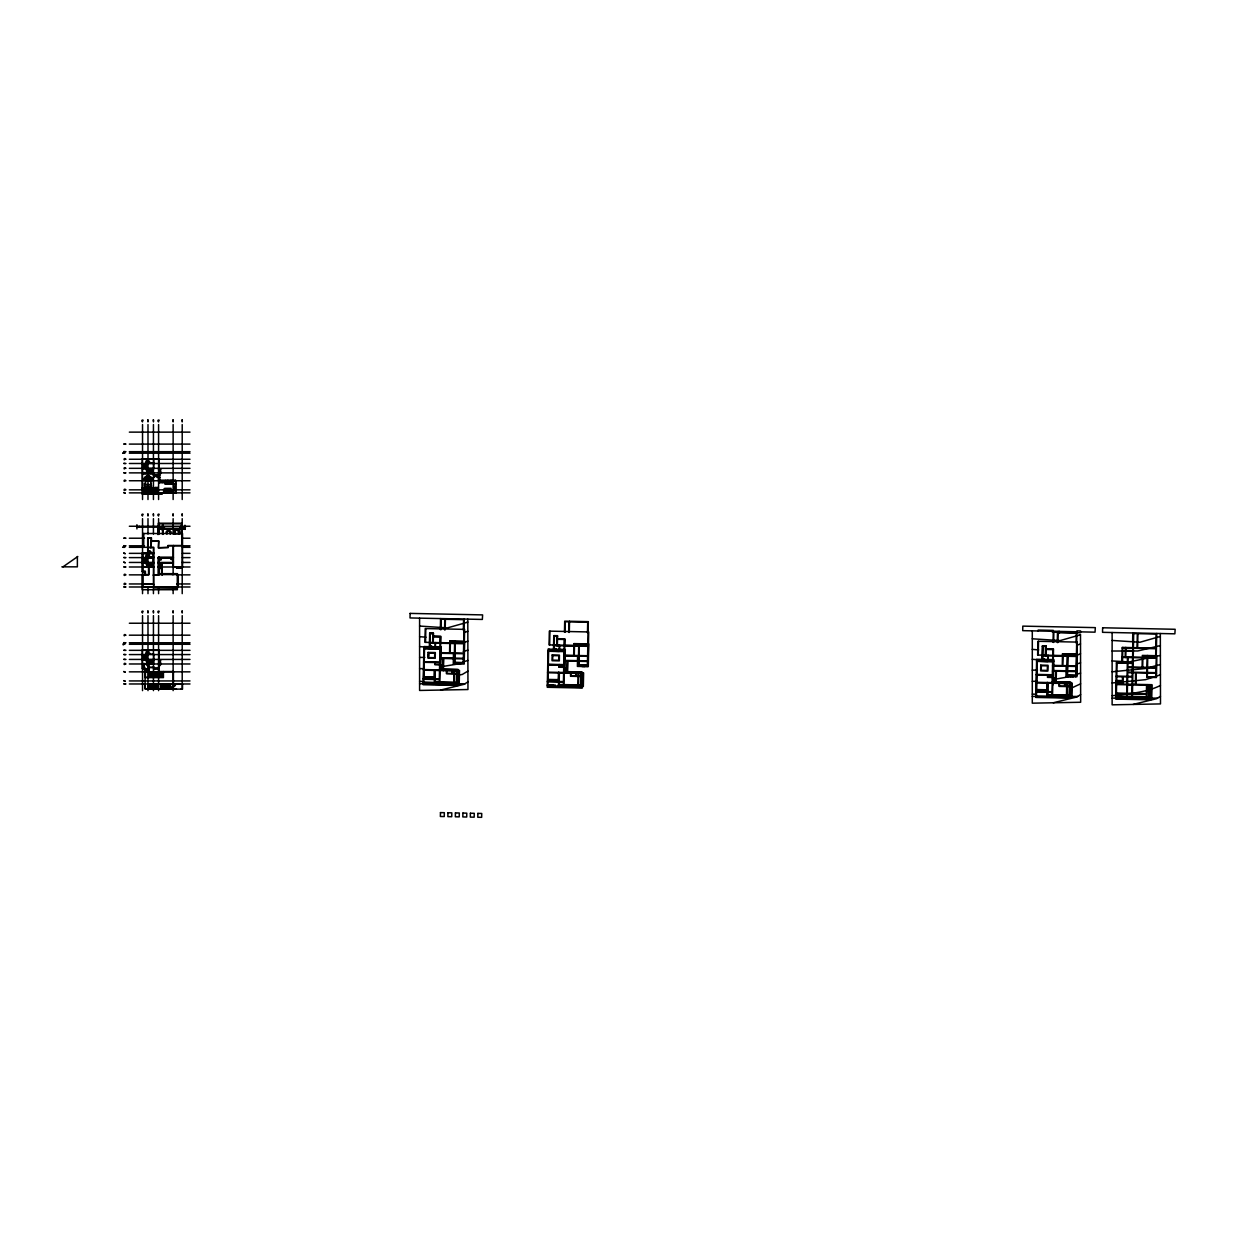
<?xml version="1.0" encoding="UTF-8"?>
<svg xmlns="http://www.w3.org/2000/svg" width="1237" height="1237" viewBox="0 0 1237 1237"><rect width="100%" height="100%" fill="white"/><g stroke="black" fill="none" stroke-linecap="round" stroke-linejoin="round"><path stroke-width="1.5" d="M146.77 493.022L146.77 491.197L149.198 491.197L149.198 493.022M158.893 480.745L158.893 482.569L165.248 482.569L165.248 483.775L175.855 483.775M165.248 480.745L165.248 484.084L175.855 484.084M423.564 678.974L423.92 662.011L434.821 662.243L434.775 664.656L439.924 664.764M423.935 661.702L424.214 648.389L435.099 648.915M423.781 683.211L424.523 648.08M424.817 648.095L424.848 646.58M425.543 642.359L425.822 628.566M429.347 648.791L429.672 633.05L433.46 633.128L433.259 643.116M429.656 648.188L429.703 646.379L431.512 646.41L431.481 648.234M429.78 642.436L429.966 633.359L433.151 633.421L432.965 642.513M429.95 648.807L430.275 633.05M432.641 643.101L432.857 633.112M434.172 679.5L434.373 669.805M434.388 683.442L434.512 677.381L423.904 677.165M434.666 669.805L434.512 677.072L423.611 676.855M435.115 648.312L435.223 642.853L429.78 642.745L429.703 646.07L431.821 646.116M434.775 679.5L434.976 669.82M435.13 661.934L435.084 664.362L440.233 664.47M435.439 647.106L435.532 642.56M434.991 683.458L435.269 670.423M435.872 648.327L435.903 646.812M439.97 647.956L440.202 636.9L433.383 636.761M440.357 629.587L440.573 618.577M440.588 647.028L440.82 636.313L432.795 636.143M440.96 629.757L441.176 619.196L444.794 619.273L444.578 629.834M440.712 670.547L441.207 646.92L423.935 646.564L423.147 684.726L458.278 685.453L458.587 670.299M441.408 668.583L441.47 665.259M439.846 668.707L441.655 668.598L441.733 665.259L439.908 665.228M442.846 669.975L443.078 658.471L439.753 658.409M443.14 670.593L443.387 658.177L454.304 658.393M443.434 670.593L443.696 658.486L463.983 658.904M445.181 629.849L445.413 618.67M449.557 652.842L449.758 643.456L429.471 643.039M449.773 642.853L449.804 641.044L464.648 641.338L464.184 664.053L453.268 663.836L453.484 653.538M450.144 641.044L450.067 643.163L440.372 642.962L440.511 636.607L433.398 636.452M450.175 652.858L450.361 643.472L463.689 643.75L463.488 653.136L439.877 652.641M453.793 682.329L454.041 670.825M454.659 641.137L454.195 662.939L463.89 663.14L464.602 629.37L425.219 628.566L424.94 642.343L450.082 642.838M454.953 641.446L454.505 662.645L463.597 662.831L464.03 641.632L449.804 641.369M454.659 670.222L454.35 684.757L457.69 684.834L458.015 669.387L440.14 669.016M455.231 641.153L454.814 662.352L463.303 662.522L463.488 653.739L439.862 653.26M457.891 663.62L460.906 663.681M458.649 682.422L458.881 670.918M459.499 670.33L459.221 683.953L423.178 683.211M463.365 630.221L463.581 619.66L445.397 619.289M463.736 641.323L464.2 619.072M548.037 664.284L548.316 650.956L559.217 651.482M548.068 669.897L548.099 668.985M547.898 685.793L548.625 650.662M548.285 681.865L548.037 664.594L558.938 664.81L558.877 667.238L564.026 667.346L564.18 674.923M548.919 650.662L548.965 649.162M549.645 644.925L549.939 631.148M553.449 651.373L553.789 635.617L557.562 635.694L557.5 638.725M553.264 685.143L547.898 685.344M553.774 650.77L553.805 648.946L555.629 648.992L555.583 650.801M553.898 645.018L554.083 635.926L557.253 636.004L557.067 645.08M554.068 651.389L554.392 635.632M556.758 645.683L556.959 635.694M557.361 645.699L557.5 639.034L564.613 639.173L564.489 645.544L574.169 645.745L574.246 643.627M558.274 682.066L558.475 672.387M558.49 686.009L558.614 679.963L548.022 679.731M558.629 679.654L558.784 672.387M559.217 650.878L559.34 645.436L553.882 645.312L553.82 648.652L555.939 648.698M559.078 672.387L558.815 684.803L580.632 685.267L580.88 673.144L576.334 673.052L576.272 676.082L580.818 676.175M559.248 664.516L559.186 666.944L564.041 667.037L564.366 651.296L559.526 651.188M559.557 649.672L559.65 645.142M559.093 686.025L559.371 673.005M564.072 650.523L564.304 639.483L557.5 639.328M564.459 632.169L564.69 621.16L588.317 621.639L587.853 643.905M564.675 651.002L563.979 684.618L580.632 684.958M564.706 649.611L564.922 638.88L556.897 638.709M565.062 632.339L565.278 621.778L568.912 621.84L568.68 632.401M564.814 673.114L565.309 649.487L548.053 649.131L547.264 687.293L582.395 688.019M565.51 671.165L565.572 667.825M565.742 671.103L564.026 671.072L565.773 671.165L565.835 667.841L564.057 667.794M566.948 672.557L567.195 661.053L563.856 660.975M567.242 673.16L567.505 660.744L578.406 660.975M567.551 673.175L567.798 661.053L588.085 661.486M569.298 632.416L569.53 621.252M573.674 655.424L573.86 646.039L553.573 645.621M573.875 645.436L573.922 643.611L588.75 643.92L588.286 666.635L577.385 666.403L577.602 656.105M574.277 655.44L574.478 646.054L587.791 646.332L587.606 655.718L563.979 655.223M577.911 684.896L578.143 673.392M578.761 643.719L578.313 665.521L588.008 665.722L588.704 631.952L549.336 631.133L549.042 644.91L574.184 645.405M579.055 644.029L578.622 665.228L587.699 665.413L588.147 644.214L573.906 643.951M578.761 672.804L578.468 687.339L581.792 687.401L582.117 671.954L564.242 671.583M579.333 643.719L578.931 664.934L587.405 665.104L587.59 656.321L563.964 655.826M580.926 685.576L581.189 672.851M581.931 666.511L585.07 666.573M582.642 672.882L582.38 685.607L582.704 672.882M582.751 685.004L582.998 673.5M583.617 672.897L583.323 686.535L547.295 685.777M587.467 632.803L587.699 622.242L569.515 621.855M587.08 666.604L587.096 665.707M1036.266 691.684L1036.621 674.722L1047.523 674.954L1047.476 677.381L1052.625 677.489L1052.764 685.066M1036.621 674.428L1036.9 661.099L1047.801 661.625M1036.482 695.936L1037.209 660.805M1038.137 630.978L1038.152 630.066L1053.29 630.391L1053.043 642.312M1038.245 655.069L1038.523 641.292M1042.095 659.012L1042.374 645.76L1046.162 645.838L1045.945 655.842M1042.482 655.162L1042.667 646.07L1045.853 646.131L1045.652 655.223M1042.698 659.197L1042.977 645.776M1045.342 655.826L1045.543 645.822M1046.858 692.21L1047.059 682.515M1047.074 696.153L1047.213 690.091L1036.606 689.875M1047.213 689.798L1047.368 682.53M1047.847 659.213L1047.925 655.579L1042.466 655.455L1042.404 658.795L1044.523 658.842M1047.662 682.53L1047.414 694.947L1069.216 695.395L1069.464 683.288L1064.918 683.195L1064.856 686.226L1069.402 686.319M1047.832 674.66L1047.785 677.087L1052.625 677.18L1052.95 661.439L1048.11 661.331M1048.141 659.816L1048.234 655.27M1047.693 696.168L1047.955 683.149M1052.362 631.272L1052.347 632.184L1059.46 632.339M1052.672 660.666L1052.888 649.611L1046.085 649.471M1053.259 661.13L1052.563 694.761L1069.216 695.101M1053.29 659.738L1053.507 649.023L1045.481 648.853M1053.646 642.467L1053.862 631.906L1057.496 631.983L1057.279 642.544M1053.414 683.257L1053.893 659.63L1036.637 659.275L1035.848 697.436L1070.979 698.163M1054.094 681.309L1054.171 677.969M1052.579 681.278L1054.357 681.309L1054.434 677.984L1052.656 677.938M1055.548 682.7L1055.779 671.181L1052.455 671.119M1055.872 681.541L1056.089 670.887L1066.99 671.119M1056.151 682.716L1056.383 671.196L1076.669 671.629M1057.882 642.56L1058.114 631.396M1059.027 631.411L1059.444 633.236L1059.491 631.427M1062.475 655.579L1062.506 653.755L1077.35 654.064L1076.87 676.778L1065.969 676.546L1066.186 666.248M1062.83 653.755L1062.769 655.888L1053.074 655.687L1053.197 649.317L1046.085 649.178M1066.495 695.039L1066.727 683.535M1067.345 653.863L1066.897 675.665L1076.592 675.866L1077.288 642.096L1037.92 641.276L1037.627 655.053L1062.769 655.548M1067.655 654.172L1067.206 675.371L1076.298 675.557L1076.731 654.358L1062.49 654.095M1067.345 682.948L1067.052 697.482L1070.376 697.544L1070.701 682.097L1052.842 681.726M1067.948 653.863L1067.516 675.062L1075.989 675.247L1076.175 666.465L1052.563 665.97M1069.51 695.704L1069.773 682.994M1070.979 683.319L1071.041 695.38M1071.026 695.751L1071.288 683.025M1071.335 695.148L1071.582 683.628M1072.031 676.67L1071.984 675.603M1072.201 683.04L1071.922 696.663L1035.879 695.921M1072.154 676.685L1072.232 675.618M1075.077 631.751L1075.061 632.648L1080.535 632.772L1080.581 630.947L1076.917 630.87L1076.437 654.048M1076.066 642.946L1076.283 632.385L1058.099 631.999M1075.664 676.747L1075.68 675.85M1117.042 662.46L1116.3 698.503L1126.598 698.719L1127.046 676.902M1118.866 684.015L1118.928 681.139L1116.052 681.077M1119.47 684.03L1119.531 681.154L1122.407 681.2L1122.346 684.076M1121.882 663.171L1122.206 647.415L1132.798 647.647L1133.107 632.957M1122.485 663.187L1122.809 647.43M1122.5 676.809L1122.423 680.597L1116.671 680.474M1122.949 684.092L1123.103 676.825M1125.175 657.481L1125.376 647.492M1125.624 650.523L1125.67 648.095M1125.778 657.496L1125.995 647.492M1127.062 676.299L1127.448 657.527M1128.051 657.543L1127.85 666.929L1156.023 667.516L1156.224 658.13L1121.99 657.419M1127.788 684.803L1131.731 684.881M1132.613 641.848L1132.798 632.942M1131.793 696.4L1131.84 693.972M1132.736 650.662L1132.783 648.25L1122.191 648.018M1132.396 696.416L1133.401 648.265L1155.806 648.729L1155.667 655.687M1135.38 684.355L1135.612 672.851L1127.742 672.681L1127.201 698.719L1146.282 699.121L1146.56 685.19M1135.983 684.37L1136.215 672.851L1156.502 673.284M1142.091 667.222L1142.292 657.837M1142.694 667.238L1142.895 657.852M1147.178 655.517L1146.73 677.319L1156.425 677.52L1156.873 655.718L1142.339 655.409L1142.292 657.234L1122.005 656.801M1147.178 684.602L1146.885 699.137L1150.209 699.199L1150.255 697.39M1147.781 655.533L1147.348 676.732L1155.822 676.902L1156.007 668.119L1127.85 667.532L1127.757 672.078L1132.288 672.17M1148.756 696.756L1148.987 685.236M1149.049 696.756L1149.297 685.252M1149.343 697.374L1149.606 684.649M1149.652 697.374L1149.915 684.649M1150.271 696.787L1150.503 685.267M1151.121 684.679L1150.812 699.817L1115.681 699.091L1116.439 662.444L1133.092 662.8M1156.27 655.703L1156.734 633.437M174.479 534.152L174.556 530.302A4.871 4.871 0 0 1 175.639 530.085M174.726 487.347C174.649 489.496 173.489 485.399 174.85 487.239M174.34 488.12L174.34 486.497M146.213 477.436L146.244 476.477M148.316 477.436L148.347 476.477M143.214 666.233C145.394 665.769 142.703 668.166 143.245 665.382M174.123 534.338L174.262 530.889M179.442 531.261L179.458 530.951A4.252 4.252 0 0 0 179.334 530.364L179.009 530.024A8.613 8.613 0 0 0 177.819 529.745L175.716 529.745A8.613 8.613 0 0 0 174.525 530.024L174.185 530.364A4.252 4.252 0 0 0 174.077 530.951L174.092 531.261M151.007 552.29L151.161 552.846A3.015 3.015 0 0 0 152.367 552.846L151.084 552.274M175.206 487.44L174.788 486.481M143.214 666.094L143.647 665.351M168.139 481.904L170.49 482.863A3.015 3.015 0 0 0 170.49 481.657L168.155 481.873L169.005 481.641M147.806 479.276L146.059 479.523M146.275 480.203L150.002 479.399M144.002 479.322L144.837 479.662L144.111 479.245M151.764 479.554L151.424 479.044M149.352 476.338L148.502 476.338A2.01 2.01 0 0 1 149.522 476.183M147.667 670.949L147.435 668.923C149.569 671.536 144.744 672.217 146.554 668.923M166.933 534.183L167.412 531.462A5.613 5.613 0 0 1 169.825 531.462M149.971 479.523L148.455 480.234M161.351 559.851L160.934 557.872L160.068 559.882M174.757 533.905L175.669 529.946M125.215 444.191L123.715 444.006L125.973 444.098M124.133 453.283L122.633 453.082L124.891 453.19M125.215 451.768L123.715 451.567L125.973 451.675M125.215 463.581L123.715 463.38L125.973 463.488M125.215 472.967L123.715 472.781L125.973 472.874M125.215 538.311L123.715 538.11L125.973 538.219M147.141 461.215L146.383 461.215M124.133 547.403L122.633 547.202L124.891 547.311M125.215 545.888L123.715 545.687L125.973 545.795M148.641 461.37L146.554 461.215M125.215 557.701L123.715 557.5L125.973 557.609M149.847 470.91L147.76 470.833L150.636 470.833M150.033 470.756L150.79 470.756M125.215 567.087L123.715 566.902L125.973 566.994M152.151 470.833L152.321 470.91M125.215 587.08L123.715 586.895L125.973 586.987M146.368 555.49L147.141 555.413M125.215 642.869L123.715 642.668L125.973 642.761M125.215 650.43L123.715 650.245L125.973 650.337M125.215 654.682L123.715 654.481L125.973 654.574M149.878 564.953L147.002 564.953L150.048 565.031M125.215 659.522L123.715 659.321L125.973 659.429M150.605 565.031L152.151 564.953M152.306 564.876L150.806 565.031M125.215 684.061L123.715 683.86L125.973 683.968M146.554 652.378L146.383 652.301M147.064 662.073L148.363 661.841M147.76 661.919L148.517 661.919M149.275 661.841L152.367 662.073M150.79 661.841L152.089 662.073M149.863 490.95L151.811 489.62L149.77 490.563L150.899 492.682L152.878 491.522L151.857 489.589M146.028 479.399L146.615 480.389M147.775 670.902L147.605 671.335A3.015 3.015 0 0 1 146.399 671.335L147.373 668.985M145.641 484.61L145.347 478.549M159.527 482.183L159.666 480.853L159.805 482.507M165.093 481.549L159.047 481.549L164.753 481.44M143.121 491.476L145.27 492.434L146.213 490.641L144.188 489.574L143.075 491.445L144.992 492.713M143.461 491.321L144.172 489.62M143.801 491.506L144.281 489.96M144.018 491.646L144.513 490.099M163.841 481.44L163.779 480.853M167.629 489.883L167.474 489.713A2.335 2.335 0 0 0 166.871 489.898A1.624 1.624 0 0 0 166.206 490.285L166.361 491.754A1.84 1.84 0 0 0 166.887 491.97A2.66 2.66 0 0 0 168.217 491.97A1.84 1.84 0 0 0 168.727 491.754L168.789 490.316A1.84 1.84 0 0 0 168.217 490.053A2.66 2.66 0 0 0 166.887 490.053A1.84 1.84 0 0 0 166.361 490.269L166.299 490.316A1.593 1.593 0 0 1 168.789 490.269L168.789 490.316M158.583 475.456L159.728 475.456L158.815 476.477L159.728 477.497L158.583 477.497M144.466 463.628L144.466 466.488L144.621 463.643M167.304 480.451L169.345 480.745M169.933 481.425L169.933 483.018M144.466 557.732L144.621 559.078M144.683 659.043L144.466 656.074M166.98 531.523L166.5 531.694A2.165 2.165 0 0 1 167.165 531.276M159.944 492.867L159.944 494.011L160.965 493.099L161.985 494.011L161.985 492.867M143.059 571.386L143.059 572.329L144.574 572.329L144.574 571.386M176.644 567.226L176.644 568.123L177.649 567.226L178.669 568.123L178.669 567.226M143.059 668.367L143.059 669.31L144.574 669.31L144.574 668.367M440.573 690.06L464.138 684.293L467.942 681.85M1053.259 702.771L1076.839 697.003L1080.643 694.575M1133.092 704.425L1156.672 698.673L1160.476 696.23M150.311 481.549L150.002 481.147A1.654 1.654 0 0 0 149.708 480.621L148.564 480.373M150.698 492.434L152.847 491.476M144.621 560.593L144.621 557.763M144.466 561.521L144.621 562.866L144.389 562.108M144.621 658.316L144.466 656.228M467.926 671.103L462.313 674.443L457.999 675.201M1080.612 683.829L1071.969 687.834M1160.445 685.484C1145.756 692.766 1128.19 693.725 1112.125 695.766M145.347 480.466L146.213 480.389M463.117 661.981L467.895 660.434M467.849 641.091L464.679 642.374M1080.55 653.801L1076.855 655.239M1160.383 655.455L1129.18 661.934L1112.125 660.945M149.198 470.014L149.955 469.689L145.641 469.689L145.641 462.282L150.11 462.282M149.198 564.134L149.955 563.794L145.641 563.794L145.641 556.403L150.11 556.403M149.198 661.115L149.955 660.774L145.641 660.774L145.641 653.383L150.11 653.383M1080.535 643.92L1076.901 645.281M1073.329 676.005L1055.656 679.113M467.153 631.488L467.833 631.21A39.197 39.197 0 0 1 467.153 631.473L464.71 632.401M1032.292 630.855L1032.292 703.173L1080.659 702.26L1080.504 634.782L1060.109 640.596L1032.292 638.787M1160.337 636.437L1139.942 642.25L1112.125 640.441M1076.824 674.242L1080.597 673.144M466.906 622.412L467.818 622.072A65.793 65.793 0 0 1 466.906 622.412L447.423 627.886L419.59 626.061M459.592 663.712L443.526 666.356M170.118 531.724L170.691 531.771A8.613 8.613 0 0 1 171 533.487M467.88 650.152L463.365 651.451M1080.566 662.877L1076.577 664.006M1160.399 664.532L1145.23 668.537L1112.125 671.799M148.084 421.168L147.883 419.668L147.992 421.925M153.543 421.168L153.342 419.668L153.434 421.925M173.226 421.168L173.025 419.668L173.134 421.925M182.318 421.168L182.117 419.668L182.21 421.925M148.084 515.272L147.883 513.772L147.992 516.03M153.543 515.272L153.342 513.772L153.434 516.03M173.226 515.272L173.025 513.772L173.134 516.03M182.318 515.272L182.117 513.772L182.21 516.03M144.466 559.248L144.466 560.608M148.084 612.253L147.883 610.753L147.992 613.011M153.543 612.253L153.342 610.753L153.434 613.011M173.226 612.253L173.025 610.753L173.134 613.011M182.318 612.253L182.117 610.753L182.21 613.011M1160.43 674.814L1145.524 679.67L1112.125 682.979M174.51 530.178L179.009 530.178M159.789 557.872L160.222 559.851L160.779 557.902M175.422 533.812L178.097 533.812M154.501 474.993L154.501 476.817L156.017 475.302A2.443 2.443 0 0 0 158.336 477.714L159.728 477.652L158.815 478.673L159.728 479.693L158.29 479.848L158.893 481.054L158.893 458.942L142.224 458.942L142.224 494.073L158.893 494.073L158.924 493.146M145.765 480.404L150.713 481.116M419.59 657.435L424.786 657.388M1032.292 670.145L1037.487 670.098M1037.317 681.278L1032.292 681.324M154.61 476.817L154.61 475.302M175.592 530.24L177.927 530.24M423.502 668.676L419.59 668.598M419.59 681.386L423.843 681.51M1032.292 694.112L1035.879 694.204M142.441 421.168C144.822 419.312 140.059 419.652 142.533 421.925M158.491 421.168C160.887 419.312 156.109 419.652 158.583 421.925M129.344 432.13L190.003 432.13M129.344 444.098L190.003 444.098M129.344 451.675L190.003 451.675M129.344 453.19L190.003 453.19M125.215 459.143C123.375 461.54 123.7 456.762 125.973 459.252M129.344 459.252L190.003 459.252M146.476 463.102L153.744 463.102M153.744 463.411L147.079 463.411L146.77 464.926L147.079 468.56L153.744 468.56M129.344 463.488L190.003 463.488M142.533 464.323L146.476 464.323M142.533 465.081L146.476 465.081M142.533 465.839L146.476 465.839M142.533 466.596L146.476 466.596L142.533 468.869L153.744 468.869L153.744 458.942M142.533 467.354L146.476 467.354M158.893 467.725L158.29 468.931L160.702 469.194A1.825 1.825 0 0 1 158.893 470.91L158.583 470.91M125.215 468.235C123.375 470.632 123.7 465.854 125.973 468.328M129.344 468.328L190.003 468.328M158.893 469.194L160.702 469.194M158.583 471.065L160.702 471.065M142.224 472.58L153.744 472.58L153.744 475.302M129.344 472.874L190.003 472.874M158.583 473.029L160.702 473.029M142.533 474.08L153.434 474.08M153.434 474.993L158.893 474.838A1.825 1.825 0 0 0 160.702 473.137M153.434 475.302L158.893 475.302M146.368 477.59L147.435 477.59M148.471 477.59L149.522 477.59M152.398 478.611L143.693 478.611L143.693 480.265L145.208 480.265L145.208 478.611M145.44 478.719L150.698 478.719M144.976 479.446L144.172 478.966M150.883 480.265L152.398 480.265L152.398 478.07L143.724 478.441M158.491 480.451L175.855 480.451L175.855 493.176L158.583 493.176M175.824 480.482L158.924 480.482L159.047 482.569M125.215 480.652C123.36 483.033 123.715 478.348 125.973 480.745M129.344 480.745L190.003 480.745M171.464 481.657L171.572 481.657A2.103 2.103 0 0 1 173.582 483.775L173.582 484.084M159.047 482.43L165.093 482.43M145.347 483.42L144.296 483.42L144.296 486.28L151.594 486.28L150.79 483.42M165.279 484.054L175.824 484.054M145.641 484.61L151.115 484.579L150.79 478.549M142.224 487.718L153.744 487.718L153.744 494.073M142.224 488.027L153.744 488.027M169.778 489.605L169.917 490.115M125.215 489.744C123.36 492.125 123.715 487.424 125.973 489.837M129.344 489.837L190.003 489.837M170.567 490.811L173.737 490.811M146.863 491.29L149.105 491.29M154.919 491.754L157.408 491.754M164.861 491.707L164.877 492.434M154.888 491.97L157.439 491.97M155.274 492.125L157.084 492.311L157.084 487.517M167.753 492.11L167.753 492.11A1.794 1.794 0 0 0 168.897 491.754A1.593 1.593 0 0 1 166.315 491.754A1.794 1.794 0 0 0 167.227 492.187M172.252 492.589L173.396 492.589M129.344 492.867L190.003 492.867M155.197 493.331L157.13 493.176M142.224 493.779L158.893 493.779M159.944 494.011L161.985 494.011M142.441 515.272C144.822 513.432 140.059 513.772 142.533 516.03M158.491 515.272C160.887 513.432 156.109 513.772 158.583 516.03M129.344 526.251L190.003 526.251M157.965 528.075L157.068 527.163L136.92 527.163L136.92 524.72M157.965 527.163L164.49 527.163L163.114 528.075M157.965 527.457L163.114 527.457M184.947 528.075L180.092 528.075L180.092 527.163L185.426 527.163L184.947 529.436M164.104 528.369L184.947 528.369M164.104 528.678L184.947 528.678M164.104 528.972L184.947 528.972M158.12 529.884L158.274 529.884A2.35 2.35 0 0 0 160.547 527.611L160.547 527.457M172.824 557.299L172.824 567.304L182.519 567.304L182.519 533.518L143.136 533.518L143.136 547.311M129.344 538.219L144.513 538.219M182.427 538.219L190.003 538.219M151.161 541.249L158.583 541.249L158.583 547.604L168.278 547.604L168.278 545.795L190.003 545.795M182.519 545.486L167.985 545.486L167.985 547.311L158.29 547.914L158.893 540.94L150.868 540.94L150.868 547.914L151.471 541.249M129.344 545.795L144.513 545.795M143.136 547.001L144.203 547.001M129.344 547.311L153.744 547.311L153.744 586.678L153.434 584.266M182.427 547.311L190.003 547.311M151.177 552.645L152.367 552.645M153.744 553.063L142.224 553.063L142.224 571.695L145.131 571.726M129.344 553.356L153.991 553.356M182.427 553.356L190.003 553.356M142.224 553.666L153.744 553.666M77.761 556.542L62.994 566.84M173.427 557.299L158.29 557.299L158.29 575.174M129.344 557.609L153.991 557.609M157.779 557.609L173.211 557.609M182.427 557.609L190.003 557.609M147.079 557.902L153.141 557.902M158.29 557.902L173.427 557.902M142.533 558.444L146.476 558.444M142.533 559.186L146.476 559.186M142.533 559.944L146.476 559.944M142.533 560.701L146.476 560.701L142.533 562.974L153.744 562.974M142.533 561.459L146.476 561.459M173.427 561.691L172.855 563.021M182.519 561.845L182.519 563.051M142.533 562.216L146.476 562.216M129.344 562.448L153.991 562.448M157.779 562.448L173.211 562.448M182.427 562.448L190.003 562.448M153.744 562.68L147.079 562.68L147.079 557.531M172.824 562.897L162.217 562.897L162.217 575.174M158.29 563.051L161.614 563.051L161.614 574.571M162.217 563.051L173.427 563.051M158.583 563.206L160.702 563.314A1.825 1.825 0 0 1 158.893 565.031M158.583 565.031L160.702 565.278A1.825 1.825 0 0 1 158.893 566.994M158.893 565.278L160.702 565.278M142.224 566.685L153.744 566.685M61.85 566.84L77.374 566.84L77.374 556.542M129.344 566.994L153.991 566.994M157.779 566.994L190.003 566.994M145.935 567.072L148.053 567.072M158.583 567.149L160.702 567.149M176.644 568.123L180.849 568.123L180.849 567.226M158.893 568.958L158.893 569.113A1.825 1.825 0 0 0 160.702 567.257M142.224 571.386L145.409 571.386L145.409 574.571M143.059 572.329L144.574 572.329M158.893 573.659L177.37 573.659L177.37 589.709L142.224 589.709L142.224 574.571L148.595 574.571L148.44 562.974M153.744 574.571L153.141 575.174L158.893 575.174L158.893 556.866M158.491 574.571L178.283 574.571L178.283 587.281L142.224 587.281M125.215 574.772C123.36 577.153 123.715 572.453 125.973 574.865M129.344 574.865L148.888 574.865L148.888 566.685M153.744 574.865L158.583 574.865L158.583 557.129M176.736 574.865L190.003 574.865M125.215 583.864C123.36 586.245 123.715 581.545 125.973 583.957M129.344 583.957L153.434 583.957L153.434 547.604L147.992 547.604L147.992 550.944L150.11 550.944L150.11 553.356M176.736 583.957L190.003 583.957M142.224 584.266L153.744 584.266M129.344 586.987L190.003 586.987M177.37 588.193L153.434 587.9L153.434 593.652M142.441 612.253C144.822 610.413 140.059 610.738 142.533 613.011M158.491 612.253C160.887 610.413 156.109 610.738 158.583 613.011M129.344 623.232L190.003 623.232M125.215 635.091C123.36 637.472 123.715 632.787 125.973 635.184M129.344 635.184L190.003 635.184M129.344 642.761L190.003 642.761M124.133 644.183C122.293 646.58 122.618 641.802 124.891 644.276M129.344 644.276L190.003 644.276M129.344 650.337L190.003 650.337M146.476 654.203L153.744 654.203L153.744 663.975M129.344 654.574L190.003 654.574M142.533 655.409L146.476 655.409M142.533 656.167L146.476 656.167M142.533 656.924L146.476 656.924M142.533 657.682L146.476 657.682L142.533 659.955L153.744 659.955M142.533 658.44L146.476 658.44M158.893 658.826L158.893 660.032M142.533 659.197L146.476 659.197M129.344 659.429L190.003 659.429M153.744 659.646L147.079 659.646L147.079 654.497M158.583 660.187L160.702 660.295A1.825 1.825 0 0 1 158.893 661.996L158.583 661.996M158.583 662.151L160.702 662.259A1.825 1.825 0 0 1 158.893 663.975M125.215 663.867C123.36 666.248 123.715 661.563 125.973 663.975M129.344 663.975L190.003 663.975M146.476 664.114L148.595 664.269L148.44 659.955M158.893 664.223L160.702 664.114M158.583 665.939L158.893 665.939A1.825 1.825 0 0 0 160.702 664.223M146.476 664.269A2.211 2.211 0 0 0 148.595 666.233L148.888 666.233M148.888 666.387L148.626 671.815L148.595 666.233M148.857 667.269L154.208 667.3M158.614 667.269L157.671 669.418A1.701 1.701 0 0 1 156.017 667.609A1.701 1.701 0 0 1 154.347 669.418L154.037 667.3M148.595 667.609L154.347 667.609L154.347 669.418M157.671 667.609L158.893 667.609M142.502 668.336L145.409 668.367L145.409 671.846M145.409 668.66L142.224 668.66L142.224 650.028L158.893 650.028L158.893 673.052L148.888 673.052M143.059 669.31L144.574 669.31M158.614 670.902L158.29 672.155M145.1 671.536L148.888 671.536M158.491 671.536L173.427 671.536L173.427 688.808M129.344 671.846L190.003 671.846M148.888 672.155L158.893 672.155M173.427 672.155L172.221 671.536M148.888 673.964L159.805 673.964L159.805 671.846M148.888 674.876L160.702 674.876L160.702 671.846M148.888 675.789L161.614 675.789L161.614 671.846M148.888 676.685L162.526 676.685L162.526 671.846M145.1 677.598L163.439 677.598L163.439 671.536M129.344 680.938L190.003 680.938M173.427 683.659L172.221 684.262M419.59 683.736L423.394 683.736M457.535 683.736L465.127 683.736M129.344 683.968L190.003 683.968M145.1 684.262L145.409 688.808L176.489 689.117M148.44 684.262L182.21 684.231M173.134 684.417L175.546 684.417M171 688.653L173.427 688.653M182.21 688.808L181.035 689.117M1032.292 696.446L1036.08 696.446M1070.237 696.446L1077.829 696.446M1112.125 698.116L1157.646 698.116M1076.901 631.782L1022.705 630.654L1022.813 626.123L1095.317 627.623L1095.039 632.169L1080.504 631.86M1053.275 631.597L1058.099 631.705M1076.298 632.834L1058.609 632.463L1076.283 633.004M429.656 633.653L433.445 633.731M553.774 636.22L557.562 636.313M1042.358 646.363L1046.146 646.441M1125.314 650.507L1133.339 650.677M1125.917 651.126L1132.721 651.28L1131.855 693.369L1115.805 693.029M1133.308 652.502L1133.216 656.739M1042.157 655.749L1062.459 656.182L1062.258 665.568L1052.563 665.367M1042.404 659.089L1044.214 659.135M435.903 647.075L439.831 647.152M560.005 649.641L563.948 649.734M1048.589 659.785L1052.532 659.862M423.904 648.08L440.573 648.42L439.862 682.035L456.53 682.376M548.022 650.647L565.278 651.002M1036.606 660.79L1053.862 661.146M435.409 648.621L440.264 648.714L440.063 672.34M423.904 648.683L439.955 649.008L439.676 662.042L423.626 661.702M548.006 651.25L564.057 651.59L563.778 664.609L547.728 664.284M1036.591 661.393L1052.641 661.733L1052.378 674.753L1036.328 674.412M1116.423 663.047L1132.473 663.388M440.171 652.95L454.706 653.26M564.273 655.533L578.808 655.842M1052.873 665.676L1067.407 665.97M428.636 654.157L428.59 656.275M440.372 657.806L454.304 658.099M454.907 658.115L463.396 658.285M564.474 660.388L578.406 660.666M579.009 660.682L587.498 660.867M1053.074 670.531L1067.005 670.81M1067.608 670.825L1076.082 671.011M1132.891 672.186L1146.823 672.48M1147.441 672.48L1155.915 672.665M1116.161 676.082L1132.211 676.407M423.611 662.305L439.661 662.645L439.321 678.989L423.27 678.665M547.728 664.887L563.778 665.212L563.438 681.572L547.388 681.231M1036.312 675.031L1052.362 675.356L1052.022 691.715L1035.972 691.375M1116.145 676.685L1132.195 677.01M1070.515 676.345L1073.67 676.423M439.877 666.882L441.702 666.867M1052.61 679.67L1054.388 679.577M439.955 667.006L441.671 667.052M1052.641 679.731L1054.357 679.762M439.846 668.49L441.64 668.537M1052.61 681.216L1054.326 681.247M439.522 669.31L457.396 669.681L457.102 683.613L434.991 683.149M563.639 671.877L581.498 672.248L581.22 686.179L559.109 685.731M1052.223 682.02L1070.098 682.391L1069.804 696.323L1047.693 695.859M423.456 669.573L457.381 670.284M547.574 672.155L581.483 672.851M1036.158 682.298L1070.082 682.994M1115.99 683.953L1152.034 684.695L1151.771 697.421L1115.728 696.678M440.109 670.222L446.48 670.361L446.402 673.686L456.7 673.902M458.587 670.67L458.339 682.669M564.227 672.804L570.582 672.928L570.52 676.268L580.802 676.484M582.689 673.253L582.441 685.236M1052.811 682.948L1059.166 683.071L1059.104 686.411L1069.402 686.612M423.456 670.176L456.762 670.871M547.558 672.758L580.88 673.454M1036.142 682.901L1069.464 683.597M1115.975 684.556L1151.415 685.298L1151.168 696.802L1127.247 696.307M456.7 673.593L452.17 673.5L452.232 670.469L456.778 670.578L456.515 682.685L434.713 682.236M547.728 679.422L558.923 679.654M1036.312 689.566L1047.523 689.798M1132.458 693.385L1146.39 693.679M423.255 679.268L439.321 679.608L439.259 682.02L434.713 681.927M547.372 681.85L563.423 682.175L563.376 684.602L558.83 684.509M1035.957 691.978L1052.007 692.318L1051.96 694.746L1047.414 694.653M1115.789 693.648L1146.374 694.282M1116.346 696.075L1126.644 696.292M423.193 682.298L457.118 682.994M547.311 684.865L555.367 685.035M558.212 685.097L581.22 685.576M1046.796 695.24L1069.819 695.72M423.796 682.453L434.403 682.685M547.914 685.035L553.217 685.143M423.796 682.762L434.388 682.979M423.765 684.123L434.063 684.339M434.666 684.355L453.747 684.741M547.883 686.705L558.165 686.922M558.784 686.922L577.865 687.324M1036.467 696.848L1046.765 697.065M1047.368 697.065L1066.449 697.467M1038.663 649.935L1032.292 649.363M425.976 637.225L419.59 636.653M1039.714 659.924L1032.292 659.29M429.703 647.477L419.59 646.58M1112.125 651.018L1137.824 650.971L1160.368 645.575A39.197 39.197 0 0 1 1159.672 645.853M168.155 482.662L169.036 482.832M144.775 490.285L146.105 490.95M168.85 490.362L168.912 490.409A1.624 1.624 0 0 0 168.309 489.929A2.273 2.273 0 0 0 167.675 489.806M180.849 568.123L179.829 567.226L178.824 568.123L178.824 567.226M156.017 487.672L157.084 488.739M155.599 487.672L157.084 489.172M155.228 487.734L157.084 489.589M155.228 487.95L157.084 489.806M155.228 488.167L157.084 490.239M155.228 488.6L157.084 490.672M155.228 489.017L157.084 490.873M155.228 489.233L157.084 491.305M155.228 489.666L157.084 491.738M155.228 490.099L156.929 491.8M155.228 490.316L156.728 491.8M155.228 490.733L156.295 491.8M164.969 491.506L165 490.47A1.979 1.979 0 0 1 165.619 489.929A3.139 3.139 0 0 1 166.454 489.589A4.778 4.778 0 0 1 168.634 489.589A3.139 3.139 0 0 1 169.469 489.929A1.979 1.979 0 0 1 170.087 490.47L170.149 491.46A1.979 1.979 0 0 1 169.469 492.11A3.139 3.139 0 0 1 168.634 492.434A4.778 4.778 0 0 1 166.454 492.434A3.139 3.139 0 0 1 165.619 492.11A1.979 1.979 0 0 1 164.954 491.491M165.263 491.491L165.294 490.501A1.778 1.778 0 0 1 165.851 489.976A2.675 2.675 0 0 1 166.578 489.666A3.927 3.927 0 0 1 168.51 489.666A2.675 2.675 0 0 1 169.253 489.976A1.778 1.778 0 0 1 169.794 490.501L169.794 491.537A1.778 1.778 0 0 1 169.253 492.048A2.675 2.675 0 0 1 168.51 492.372A3.927 3.927 0 0 1 166.578 492.372A2.675 2.675 0 0 1 165.851 492.048M148.656 555.336L146.554 555.413M151.764 489.991L152.507 491.321M151.424 490.177L152.166 491.506M151.192 490.285L151.95 491.646M177.85 529.946L178.762 533.905M169.716 531.462L170.196 534.183M165.078 482.183L164.954 480.853L164.815 482.183M163.562 480.853L163.701 482.183M162.928 480.853L163.068 482.183L163.207 480.853M161.877 482.183L162.233 480.853M161.97 480.868L162.093 482.183M160.996 480.853L161.49 482.183M160.362 480.853L160.485 482.183M179.257 530.889L179.396 534.338M149.662 476.508L149.677 477.436M147.559 476.508L147.574 477.436M179.056 534.152L178.963 530.302A4.871 4.871 0 0 0 177.896 530.085M1160.337 633.514L1160.492 703.915L1112.125 704.827L1112.125 632.509M467.802 619.149L467.957 689.535L419.59 690.447L419.59 618.144M158.893 475.456L158.893 479.678M184.947 525.215L184.947 527.163M184.035 527.163L184.035 528.075M182.519 683.968L182.519 689.117L145.1 689.117L145.1 668.367M182.21 424.554L182.21 499.532M182.21 518.674L182.21 534.059M182.21 545.795L182.21 593.652M182.21 615.655L182.21 689.117M181.916 545.486L181.916 523.22L158.29 523.22L158.29 534.245M181.607 526.251L181.607 527.163M181.298 534.399L181.298 523.823L163.114 523.823L163.114 534.399M177.664 575.174L177.664 586.678M175.546 480.451L175.577 492.898M173.737 483.775L173.737 492.867M173.427 480.451L172.221 480.451M173.427 493.176L172.221 493.176M173.427 545.486L173.427 566.994M173.427 574.571L172.221 574.571M173.427 587.281L172.221 587.281M173.134 424.554L173.134 499.532M173.134 518.674L173.134 534.059M173.134 545.795L173.134 574.432M173.134 587.884L173.134 593.652M173.134 615.655L173.134 690.633M171.572 481.657L171.572 483.775M171.464 484.084L171.309 480.451L171.278 484.054M171.015 490.811L171.015 488.306L164.737 488.352L163.671 489.357L163.609 492.867M170.706 480.451L170.706 484.084M170.567 492.867L170.567 489.218L164.521 489.218L164.521 492.867M170.551 684.262L170.551 688.808M169.639 684.262L169.639 688.808M168.727 684.262L168.727 688.808M167.83 484.084L167.83 483.775A2.103 2.103 0 0 0 165.804 481.657L165.712 484.084L165.557 480.451M167.83 684.262L167.83 688.808M166.918 684.262L166.918 688.808M166.005 684.262L166.005 688.808M165.093 684.262L165.093 688.808M164.49 480.853L164.428 482.415M164.258 480.853L164.258 482.183M164.104 528.075L164.104 529.281L163.81 528.075M164.196 684.262L164.196 688.808M164.057 480.853L164.057 482.183M163.392 480.853L163.392 482.183M163.284 684.262L163.284 688.808M162.975 527.163L162.82 529.884A2.35 2.35 0 0 1 160.547 527.611M162.743 480.853L162.743 482.183M162.294 480.853L162.372 482.507M162.511 534.399L162.511 523.823L158.893 523.823L158.893 534.399M162.372 684.262L162.372 688.808M161.459 684.262L161.459 688.808M160.81 480.853L160.81 482.183M160.64 480.853L160.64 482.183M160.563 684.262L160.563 688.808M160.161 480.853L160.161 482.183M159.728 475.456L159.728 479.693M159.31 480.853L159.31 482.183M158.583 424.554L158.583 499.532M158.583 518.674L158.583 534.059M158.583 587.884L158.583 593.652M158.583 615.655L158.583 690.633M158.336 475.302L158.336 477.729M157.965 526.251L157.965 534.585M157.532 684.262L157.532 688.808M156.62 684.262L156.62 688.808M155.707 684.262L155.707 688.808M155.228 487.517L155.274 492.311M154.795 684.262L154.795 688.808M153.898 684.262L153.898 688.808M153.434 424.554L153.434 499.532M153.434 518.674L153.434 534.059M153.434 615.655L153.434 690.633M153.141 553.063L153.141 566.685M152.986 684.262L152.986 688.808M152.228 468.869L152.228 472.58M152.228 562.974L152.228 566.685M152.228 659.955L152.228 663.666M152.074 684.262L152.074 688.808M151.471 468.869L151.471 472.58M151.471 540.94L151.471 537.909L147.682 537.909L147.682 553.666M151.471 562.974L151.471 566.685M151.471 659.955L151.471 663.666M151.239 478.07L151.239 477.08L144.729 477.08L144.729 478.07M151.161 547.311L151.161 538.219L147.992 538.219L147.992 547.311M151.161 684.262L151.161 688.808M150.713 468.869L150.713 472.58M150.713 562.974L150.713 566.685M150.713 659.955L150.713 663.666M150.249 684.262L150.249 688.808M149.955 468.869L149.955 472.58M149.955 562.974L149.955 566.685M149.955 659.955L149.955 663.666M149.801 553.356L149.801 551.238L147.992 551.238L147.992 566.732M149.198 468.869L149.198 472.58M149.198 562.974L149.198 566.685M149.198 659.955L149.198 663.666M149.352 684.262L149.352 688.808M148.888 663.666L148.888 677.598M148.749 459.252L148.749 463.102M148.749 553.356L148.749 557.222M148.749 650.337L148.749 654.203M148.44 468.869L148.44 472.58M148.44 683.968L148.44 688.808M147.992 424.554L147.992 499.532M147.992 518.674L147.992 534.059M147.992 587.884L147.992 593.652M147.992 615.655L147.992 690.633M147.682 468.869L147.682 472.58M147.682 562.974L147.682 566.685M147.682 659.955L147.682 663.666M147.234 459.252L147.234 463.102M147.234 553.356L147.234 557.222M147.234 650.337L147.234 654.203M146.925 468.869L146.925 472.58M146.925 562.974L146.925 566.685M146.925 659.955L146.925 663.666M146.476 459.252L146.476 468.869M146.476 553.356L146.476 563.051M146.476 650.337L146.476 659.955M145.1 571.386L145.1 575.267M144.342 663.975L144.342 668.367M143.739 533.518L143.739 547.311M142.843 553.063L142.843 571.077M142.843 574.571L142.843 587.281M142.533 424.554L142.533 499.532M142.533 518.674L142.533 593.652M142.533 615.655L142.533 690.633M139.209 526.251L139.209 527.163M136.92 526.993L136.92 528.941M1080.504 634.782A65.793 65.793 0 0 1 1079.097 635.308M148.425 476.059A2.335 2.335 0 0 1 149.569 476.059M146.322 476.059A2.335 2.335 0 0 1 147.481 476.059M171.015 688.545A2.165 2.165 0 0 1 173.273 686.535A2.165 2.165 0 0 0 175.546 684.525M160.702 471.158A1.825 1.825 0 0 1 158.893 472.874M169.964 531.276A2.165 2.165 0 0 1 170.721 531.694L169.995 531.121A6.494 6.494 0 0 0 168.557 530.92A6.494 6.494 0 0 0 167.134 531.121L166.438 531.616A8.613 8.613 0 0 0 166.114 533.487M174.463 530.518A4.608 4.608 0 0 1 175.577 530.271L177.973 530.364A4.608 4.608 0 0 1 179.056 530.518M173.969 532.389A4.917 4.917 0 0 1 174.185 530.874M179.334 530.874A4.917 4.917 0 0 1 179.551 532.389M410.112 613.397L410.019 617.943L482.353 619.443L482.616 614.897L410.112 613.397M428.064 652.409L427.94 658.161L435.208 658.3L435.331 652.548L428.064 652.409M428.651 653.028L428.559 657.558L434.62 657.682L434.713 653.151L428.651 653.028M440.465 812.601L440.372 816.482L444.253 816.559L444.33 812.694L440.465 812.601M446.773 670.361L446.712 673.392L451.861 673.5L451.922 670.469L446.773 670.361M450.407 641.663L450.376 642.869L463.705 643.147L463.72 641.926L450.407 641.663M447.933 812.755L447.856 816.636L451.737 816.714L451.814 812.848L447.933 812.755M455.417 812.91L455.34 816.791L459.221 816.868L459.298 813.003L455.417 812.91M462.901 813.065L462.824 816.946L466.705 817.023L466.782 813.157L462.901 813.065M470.385 813.235L470.307 817.1L474.173 817.178L474.25 813.312L470.385 813.235M477.869 813.389L477.776 817.255L481.657 817.332L481.734 813.467L477.869 813.389M552.166 654.976L552.058 660.728L559.325 660.883L559.433 655.131L552.166 654.976M552.769 655.595L552.661 660.141L558.722 660.264L558.815 655.718L552.769 655.595M570.891 672.943L570.829 675.974L575.963 676.082L576.04 673.052L570.891 672.943M574.509 644.23L574.478 645.436L587.807 645.714L587.838 644.508L574.509 644.23M1040.75 665.119L1040.642 670.871L1047.909 671.026L1048.033 665.274L1040.75 665.119M1041.353 665.738L1041.26 670.284L1047.306 670.408L1047.414 665.862L1041.353 665.738M1059.475 683.087L1059.413 686.102L1064.562 686.21L1064.624 683.195L1059.475 683.087M1063.062 656.198L1062.861 665.583L1076.19 665.862L1076.391 656.46L1063.062 656.198M1063.093 654.373L1063.078 655.579L1076.391 655.857L1076.422 654.651L1063.093 654.373M1070.531 675.742L1070.515 676.639L1070.593 675.634M1073.623 675.634L1073.608 676.701L1073.685 675.804M1102.631 627.777L1102.538 632.323L1174.872 633.823L1175.15 629.277L1102.631 627.777M1133.695 633.576L1133.401 647.647L1137.035 647.724L1137.329 633.638L1133.695 633.576M1137.932 633.653L1137.638 647.74L1155.822 648.111L1156.116 634.04L1137.932 633.653M1142.926 656.027L1142.911 657.249L1156.224 657.512L1156.255 656.306L1142.926 656.027M170.783 557.872C170.134 558.583 172.515 561.644 170.922 557.902M123.762 492.573L125.169 493.161L123.762 492.573M123.762 553.078L125.169 553.65L123.762 553.078M123.762 562.155L125.169 562.742L123.762 562.155M123.762 671.552L125.169 672.139L123.762 671.552M123.762 680.644L125.169 681.216L123.762 680.644M146.012 487.765C144.683 489.125 145.224 489.094 146.012 487.765M150.914 487.765L150.543 489.233L151.007 487.795M149.955 487.765L150.342 489.233L149.955 487.765M147.404 476.338L146.399 476.338A2.01 2.01 0 0 1 147.435 476.183M170.258 481.641L169.608 482.863L170.289 481.672M157.408 487.517L154.919 487.517L154.888 493.408L157.439 493.408L157.408 487.517M153.744 557.222L146.476 557.222L153.744 557.299M153.744 663.666L142.224 663.666L153.713 663.697M147.605 670.439L146.368 671.103L147.62 670.469M148.595 672.155L145.409 672.155L145.409 677.304L148.595 677.304L148.595 672.155M565.804 669.433L564.026 669.526L565.773 669.619"/></g></svg>
